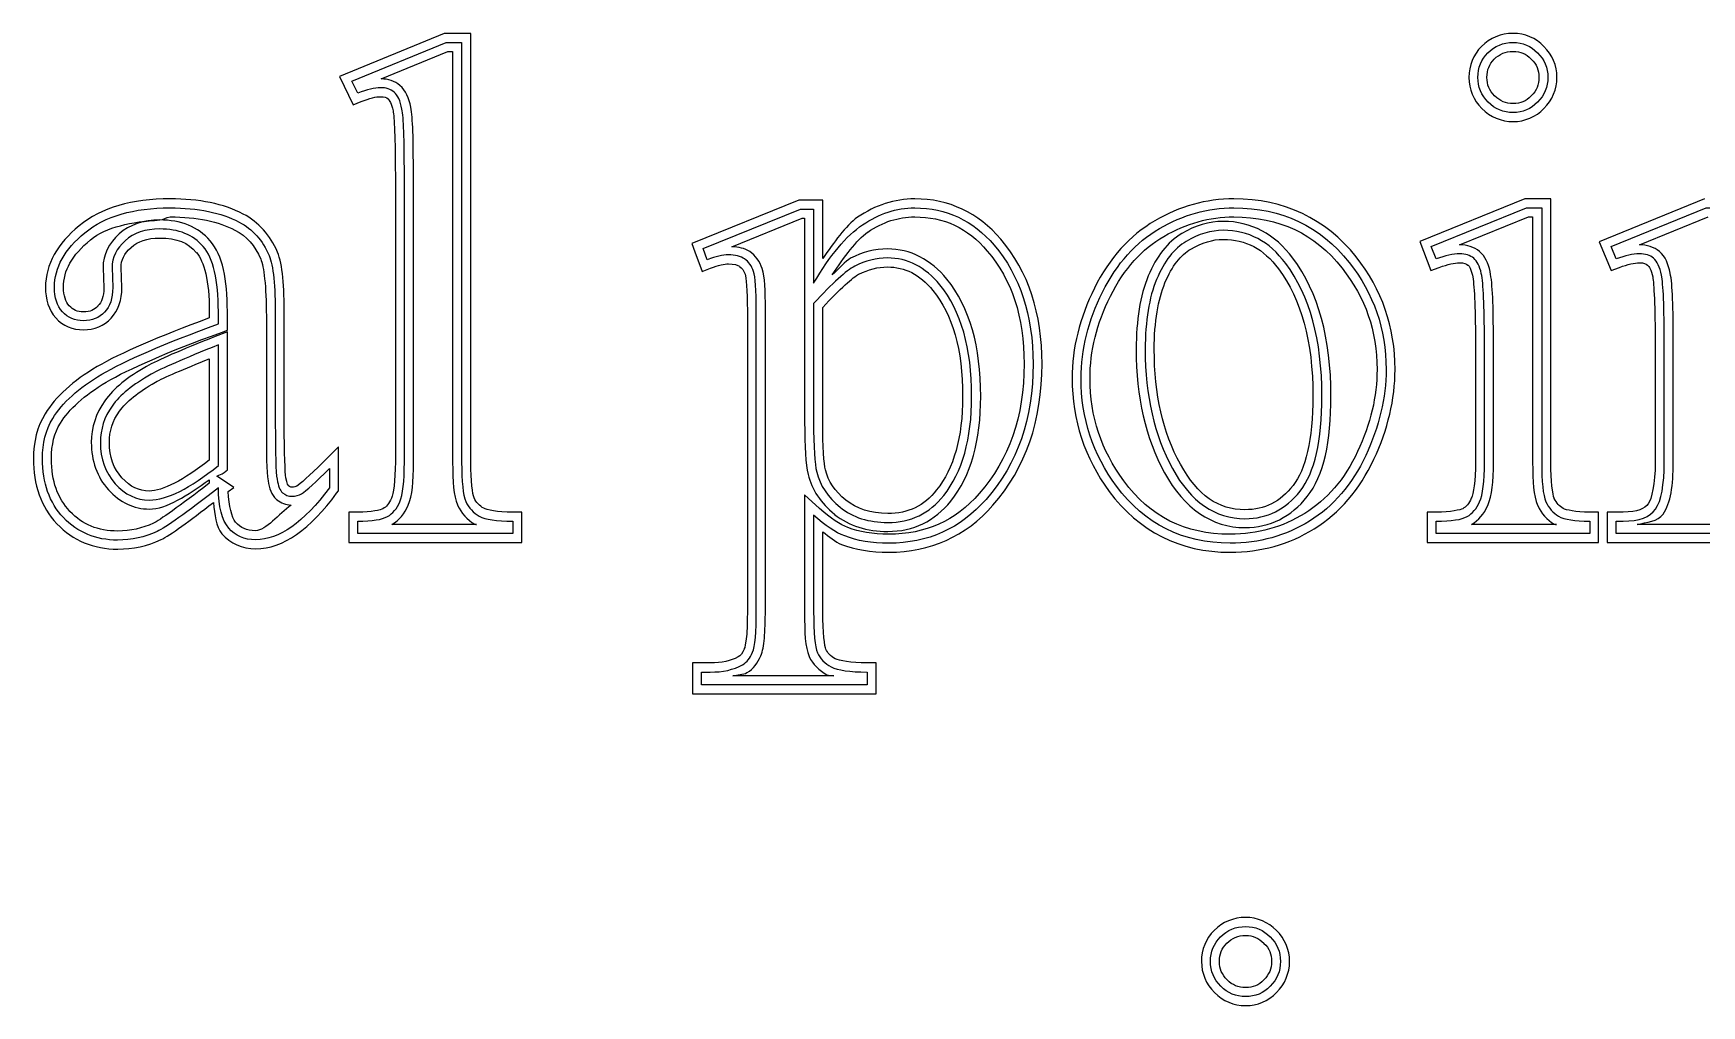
# Model space of a CAD drawing. Extents: x 35 to 204, y 106 to 197.
# Drawn here: x 103.44 to 129.26, y 128.11 to 143.15 of the extents above; entities that cross this region are included whole.
import ezdxf

# ---------------------------------------------------------------- set-up
doc = ezdxf.new("R2010")
doc.units = 0
doc.layers.add('Plast_1', color=7, linetype='CONTINUOUS')

msp = doc.modelspace()

# ---------------------------------------------------------------- linework, layer by layer
at = {"layer": 'Plast_1', "color": 7}
for points in [[(109.80078, 143.14648), (108.17969, 142.48047), (108.39258, 142.04297), (108.51367, 142.09177)], [(110.20908, 136.51753), (110.20908, 143.14643), (110.06846, 143.14643), (109.80078, 143.14648)], [(108.46179, 142.22129), (108.37099, 142.40818), (109.82878, 143.00625), (110.06912, 143.00629)], [(108.82243, 142.44313), (109.85548, 142.86719)], [(109.85548, 142.86719), (109.92968, 142.86719), (109.92968, 136.51758)], [(110.06912, 143.00629), (110.06912, 136.51832)], [(126.33984, 142.86705), (126.33984, 142.86719)], [(126.61914, 142.75), (126.62114, 142.748), (126.62114, 142.746)], [(108.93164, 142.13277), (108.93364, 142.13077), (108.93364, 142.12877)], [(126.62114, 142.18155), (126.61914, 142.17955)], [(109.04304, 140.9608), (109.04304, 136.51744)], [(109.1827, 136.51826), (109.1827, 140.96105)], [(109.32241, 136.51735), (109.32241, 140.96071)], [(105.55679, 140.58788), (105.55664, 140.58789)], [(115.65625, 139.66602), (115.65625, 140.56641), (115.28516, 140.56641), (113.62891, 139.89648), (113.67581, 139.76953), (113.78909, 139.4668), (113.91995, 139.5176)], [(117.08018, 140.58764), (117.08008, 140.58789)], [(126.52148, 140.58789), (124.89453, 139.92773), (125.06836, 139.47852), (125.19727, 139.52732)], [(125.14901, 139.6581), (125.07421, 139.85033), (126.54802, 140.4484), (126.78299, 140.44848)], [(126.92193, 136.51751), (126.92193, 140.58782), (126.78325, 140.58782), (126.52148, 140.58789)], [(126.78299, 140.44848), (126.78299, 136.51832)], [(129.30273, 140.58789), (127.67383, 139.92578), (127.85938, 139.47852), (127.98633, 139.52732)], [(127.93646, 139.65814), (127.85636, 139.85037), (129.33017, 140.44844), (129.55979, 140.44844), (129.55973, 139.41254)], [(105.55676, 140.3085), (105.55664, 140.30859)], [(113.80704, 139.81838), (115.31289, 140.42712), (115.51581, 140.42712), (115.51581, 139.28439)], [(114.24996, 139.84768), (115.3398, 140.28713), (115.3769, 140.28713), (115.3769, 139.1094), (115.3769, 138.96877), (115.3769, 138.7715), (115.3769, 137.1426)], [(125.51188, 139.87676), (126.57618, 140.30859)], [(126.57618, 140.30859), (126.64258, 140.30859), (126.64258, 136.51758)], [(128.29493, 139.87691), (129.35743, 140.30859)], [(116.35147, 140.07029), (116.35147, 140.07229), (116.35347, 140.07229)], [(120.93555, 140.0079), (120.93755, 140.0079)], [(104.95515, 139.83789), (104.95715, 139.83789)], [(105.96301, 139.75977), (105.96501, 139.75977)], [(113.87106, 139.64748), (113.80704, 139.81838)], [(104.51968, 139.52537), (104.51968, 139.52137), (104.53138, 139.21083)], [(104.65981, 139.52468), (104.67051, 139.21497)], [(104.8106, 139.2148), (104.8106, 139.2168), (104.7989, 139.52539)], [(114.36722, 139.5449), (114.36922, 139.5429), (114.37122, 139.5429)], [(116.21286, 139.42192), (116.21486, 139.42192)], [(125.64063, 139.56252), (125.64263, 139.56252), (125.64463, 139.56052)], [(125.98454, 139.4607), (125.98454, 139.4627)], [(128.42187, 139.56252), (128.42387, 139.56252), (128.42587, 139.56052)], [(119.86133, 139.20898), (119.86133, 139.20698)], [(128.50007, 139.38083), (128.50007, 139.37883), (128.50007, 139.37683)], [(103.99622, 138.93343), (103.99622, 138.93543)], [(104.44158, 138.93153), (104.43958, 138.92953)], [(115.51581, 138.96933), (115.51581, 137.14309)], [(115.65622, 137.14262), (115.65622, 138.9102)], [(120.10938, 139.08207), (120.10938, 139.08407)], [(103.78711, 138.74805), (103.78911, 138.74605)], [(106.16423, 138.8457), (106.16423, 138.7461)], [(106.30449, 138.65428), (106.30449, 138.84651)], [(106.35171, 138.52342), (106.44351, 138.55662), (106.44351, 138.84568)], [(107.04684, 138.77148), (107.04684, 137.11133)], [(107.18558, 138.77176), (107.18558, 137.11105)], [(107.32437, 137.11132), (107.32437, 138.77147)], [(114.49042, 138.86321), (114.49042, 134.23821)], [(114.62931, 134.23819), (114.62931, 138.86253)], [(114.76951, 134.23828), (114.76951, 138.86328)], [(106.39261, 136.35541), (106.44341, 136.39841), (106.44341, 136.46481), (106.44341, 138.53317), (106.25396, 138.45897)], [(125.75793, 138.40231), (125.75793, 136.51755)], [(125.89663, 136.51826), (125.89663, 138.40324)], [(126.03534, 136.51734), (126.03534, 138.4021)], [(106.30449, 136.46492), (106.30449, 138.32855)], [(128.53917, 138.33386), (128.53917, 136.51746)], [(128.67869, 136.5183), (128.67869, 138.33387)], [(128.81839, 136.51754), (128.81839, 138.33394)], [(104.42986, 137.99415), (104.42786, 137.99415)], [(106.16406, 138.11523), (106.16406, 136.54688)], [(105.33203, 137.75195), (105.33203, 137.75395)], [(103.85948, 137.11912), (103.86148, 137.11912)], [(108.13495, 136.03517), (108.16425, 136.07227), (108.16425, 136.75391), (107.92597, 136.51563)], [(108.02391, 136.41688), (108.02391, 136.11785)], [(115.69922, 136.39648), (115.69922, 136.39848)], [(104.60357, 136.08788), (104.60557, 136.08788)], [(106.16416, 136.24413), (106.16416, 136.18943)], [(106.4571, 136.06048), (106.543, 136.12688), (106.38284, 136.23431), (106.28128, 136.30071)], [(107.34977, 136.27338), (107.34977, 136.27538)], [(120.31641, 136.22656), (120.31641, 136.22856)], [(107.20305, 135.93945), (107.20705, 135.93745), (107.20905, 135.93545)], [(110.00588, 135.85547), (110.00588, 135.85347), (110.00588, 135.85147)], [(110.26178, 135.96475), (110.26178, 135.96675)], [(115.60934, 135.79883), (115.37691, 136.00977), (115.37691, 134.20703)], [(125.69543, 135.96286), (125.69543, 135.96086), (125.69343, 135.95886)], [(125.94744, 135.84542), (125.94744, 135.84742)], [(126.71878, 135.85156), (126.71878, 135.84756), (126.72078, 135.84556)], [(126.97663, 135.95691), (126.97663, 135.95891)], [(103.80482, 135.56251), (103.80682, 135.56251)], [(108.461, 135.74404), (108.32233, 135.74404), (108.32233, 135.27334), (110.99811, 135.27334), (110.99811, 135.74404), (110.85944, 135.74404)], [(110.85944, 135.60516), (110.85944, 135.41292), (108.46183, 135.41292), (108.46183, 135.60516)], [(110.3009, 135.5525), (108.99035, 135.5525)], [(110.2715, 135.5585), (110.2735, 135.5585), (110.2755, 135.5565)], [(115.51581, 135.69598), (115.51581, 134.20615)], [(115.83975, 135.71096), (115.83975, 135.70896)], [(125.14851, 135.74406), (125.00984, 135.74406), (125.00984, 135.27336), (127.66413, 135.27336), (127.66413, 135.74406), (127.52546, 135.74406)], [(127.52526, 135.60516), (127.52526, 135.41292), (125.14901, 135.41292), (125.14901, 135.60516)], [(127.01189, 135.55245), (125.69744, 135.55245)], [(126.97469, 135.55845), (126.97669, 135.55845)], [(128.04308, 135.74402), (127.79699, 135.74402), (127.79699, 135.27332), (130.49425, 135.27332), (130.49425, 135.74402), (130.35558, 135.74402)], [(130.35541, 135.60518), (130.35541, 135.41294), (127.93644, 135.41294), (127.93644, 135.60518), (128.04324, 135.60518)], [(129.75194, 135.55469), (129.75394, 135.55269), (128.26175, 135.55269)], [(115.65635, 134.20678), (115.65635, 135.43725)], [(116.04688, 135.50586), (116.04488, 135.50586)], [(114.44352, 133.6347), (114.44152, 133.6307), (114.44152, 133.6267)], [(115.44721, 133.51367), (115.44721, 133.51167)], [(113.91618, 133.41191), (113.91418, 133.41191), (113.64075, 133.41191), (113.64075, 132.93535), (116.48254, 132.93535), (116.48254, 133.41191), (116.34387, 133.41191)], [(116.34345, 133.27167), (116.34345, 133.07409), (113.7803, 133.07409), (113.7803, 133.27167), (113.9138, 133.27167)], [(115.82616, 133.21287), (114.26757, 133.21287)], [(114.48437, 133.26167), (114.48637, 133.26367)], [(115.7226, 133.22847), (115.7246, 133.22847)], [(122.48047, 129.07813), (122.48247, 129.07813), (122.48447, 129.07613)], [(122.48251, 128.51168), (122.48051, 128.50968)]]:
    msp.add_lwpolyline(points, dxfattribs=at)
for points in [[(126.33984, 143.14648)], [(126.33977, 143.00629)], [(122.01953, 140.58784)], [(122.0198, 140.44848)], [(117.08003, 140.30861)], [(121.85352, 140.24019)], [(122.01958, 140.30868)], [(121.85352, 139.9609)], [(121.85426, 140.10139)], [(116.65822, 139.5352)], [(115.51585, 138.96933)], [(106.16406, 138.11527)], [(106.30449, 136.46492)], [(106.30446, 136.11785)], [(122.20117, 129.47656)], [(122.20121, 129.19718)], [(122.20135, 129.33617)]]:
    msp.add_lwpolyline(points, close=True, dxfattribs=at)
for points in [[(126.33984, 143.14648), (126.15433, 143.14648), (125.98193, 143.07568), (125.85156, 142.94531)], [(126.81836, 142.94336), (126.69173, 143.07436), (126.52258, 143.14648), (126.33984, 143.14648)], [(125.85156, 142.94531), (125.72452, 142.81827), (125.65625, 142.64842), (125.65625, 142.4668)], [(125.79511, 142.46696), (125.79511, 142.61648), (125.846727, 142.742857), (125.94996, 142.84609)], [(125.94996, 142.84609), (126.05676, 142.95289), (126.186697, 143.00629), (126.33977, 143.00629)], [(126.04883, 142.74791), (126.13203, 142.83111), (126.21921, 142.86705), (126.33984, 142.86705)], [(126.33977, 143.00629), (126.48929, 143.00629), (126.61567, 142.95289), (126.71891, 142.84609)], [(126.33984, 142.86719), (126.45615, 142.86719), (126.53929, 142.83259), (126.61914, 142.75)], [(126.71891, 142.84609), (126.825703, 142.742857), (126.8791, 142.61648), (126.8791, 142.46696)], [(127.01953, 142.4668), (127.01953, 142.648), (126.94723, 142.81708), (126.81836, 142.94336)], [(125.93555, 142.46666), (125.93555, 142.58407), (125.96945, 142.66849), (126.04883, 142.74791)], [(126.62114, 142.746), (126.70374, 142.6662), (126.74028, 142.58301), (126.74028, 142.46671)], [(108.81422, 142.30669), (108.721667, 142.30669), (108.60419, 142.278223), (108.46179, 142.22129)], [(109.02248, 142.23729), (108.96908, 142.283557), (108.89966, 142.30669), (108.81422, 142.30669)], [(109.11344, 142.34157), (109.03424, 142.41017), (108.93008, 142.44147), (108.82243, 142.44313)], [(109.28141, 142.00368), (109.25351, 142.14531), (109.20861, 142.2624), (109.11344, 142.34157)], [(125.65625, 142.4668), (125.65625, 142.28407), (125.72765, 142.11419), (125.85742, 141.98438)], [(125.9553, 142.08249), (125.848507, 142.18929), (125.79511, 142.317447), (125.79511, 142.46696)], [(126.05469, 142.1815), (125.97089, 142.2653), (125.93555, 142.35036), (125.93555, 142.46666)], [(126.74028, 142.46671), (126.74028, 142.35041), (126.70488, 142.26533), (126.62114, 142.18155)], [(126.8791, 142.46696), (126.8791, 142.317447), (126.825703, 142.18929), (126.71891, 142.08249)], [(126.81836, 141.98633), (126.94732, 142.11598), (127.01953, 142.2847), (127.01953, 142.4668)], [(108.51367, 142.09177), (108.6464, 142.14487), (108.7505, 142.16797), (108.81445, 142.16797)], [(108.81445, 142.16797), (108.87475, 142.16797), (108.90605, 142.15497), (108.93164, 142.13277)], [(108.93364, 142.12877), (108.94944, 142.11597), (108.98614, 142.06077), (109.00784, 141.94908)], [(109.1453, 141.97563), (109.120367, 142.10379), (109.079427, 142.19101), (109.02248, 142.23729)], [(109.32241, 140.96071), (109.32241, 141.5146), (109.31441, 141.84023), (109.28141, 142.00368)], [(126.33977, 141.92229), (126.190257, 141.92229), (126.0621, 141.97569), (125.9553, 142.08249)], [(126.33984, 142.06236), (126.22355, 142.06236), (126.13847, 142.09776), (126.05469, 142.1815)], [(126.71891, 142.08249), (126.61567, 141.97569), (126.48929, 141.92229), (126.33977, 141.92229)], [(126.61914, 142.17955), (126.53924, 142.09695), (126.45615, 142.06236), (126.33984, 142.06236)], [(109.00784, 141.94908), (109.02504, 141.86338), (109.04304, 141.51049), (109.04304, 140.9608)], [(109.1827, 140.96105), (109.1827, 141.512843), (109.170233, 141.851037), (109.1453, 141.97563)], [(125.85742, 141.98438), (125.98724, 141.85456), (126.15711, 141.7832), (126.33984, 141.7832)], [(126.33984, 141.7832), (126.52258, 141.7832), (126.69173, 141.8553), (126.81836, 141.98633)], [(105.55664, 140.58789), (104.96956, 140.58789), (104.49553, 140.45426), (104.15039, 140.17188)], [(104.23798, 140.06401), (104.551253, 140.320323), (104.990903, 140.44848), (105.55693, 140.44848)], [(106.6896, 140.35351), (106.38542, 140.5134), (106.00673, 140.58788), (105.55679, 140.58788)], [(105.55693, 140.44848), (105.991243, 140.44848), (106.347237, 140.375503), (106.62491, 140.22955)], [(117.08008, 140.58789), (116.77, 140.58789), (116.47125, 140.49049), (116.19531, 140.30273)], [(116.27407, 140.18683), (116.53039, 140.361263), (116.799167, 140.44848), (117.0804, 140.44848)], [(118.41416, 139.96264), (118.06432, 140.37332), (117.60784, 140.58764), (117.08018, 140.58764)], [(117.0804, 140.44848), (117.571667, 140.44848), (117.981057, 140.256243), (118.30857, 139.87177)], [(122.01953, 140.58789), (121.58986, 140.58789), (121.17908, 140.47249), (120.79688, 140.24805)], [(120.86638, 140.12809), (121.229493, 140.341683), (121.613967, 140.44848), (122.0198, 140.44848)], [(123.91211, 139.69136), (123.44023, 140.28308), (122.79531, 140.58784), (122.01953, 140.58784)], [(122.0198, 140.44848), (122.76026, 140.44848), (123.354767, 140.167247), (123.80332, 139.60478)], [(104.32629, 139.95496), (104.57102, 140.15519), (104.95431, 140.23401), (105.3966, 140.2616)], [(105.39663, 140.2617), (105.1482, 140.2617), (104.93027, 140.1915), (104.76968, 140.0449)], [(105.3966, 140.2616), (105.4629, 140.2656), (105.4857, 140.3085), (105.55676, 140.3085)], [(106.17593, 139.93943), (105.99434, 140.15481), (105.72068, 140.2617), (105.39663, 140.2617)], [(105.55664, 140.30859), (105.97533, 140.30859), (106.30939, 140.23749), (106.56055, 140.10547)], [(106.62491, 140.22955), (106.834943, 140.11919), (106.9898, 139.946533), (107.08948, 139.71158)], [(107.2189, 139.76562), (107.10853, 140.02577), (106.92768, 140.22841), (106.6896, 140.35351)], [(115.51581, 139.28439), (115.768563, 139.715137), (116.021317, 140.01595), (116.27407, 140.18683)], [(116.19531, 140.30273), (116.00703, 140.17544), (115.8327, 139.90779), (115.65625, 139.66602)], [(116.35347, 140.07229), (116.59017, 140.23337), (116.82764, 140.30861), (117.08003, 140.30861)], [(117.08008, 140.30859), (117.53495, 140.30859), (117.89794, 140.13951), (118.20313, 139.78125)], [(120.79688, 140.24805), (120.40758, 140.02287), (120.09525, 139.67312), (119.86133, 139.20898)], [(120.93755, 140.0079), (121.28109, 140.20998), (121.63822, 140.30868), (122.01958, 140.30868)], [(121.85352, 140.24019), (121.63737, 140.24019), (121.4218, 140.17419), (121.21289, 140.05074)], [(122.93164, 139.67184), (122.65851, 140.04028), (122.28508, 140.24019), (121.85352, 140.24019)], [(122.01953, 140.30859), (122.72467, 140.30859), (123.26814, 140.05079), (123.69336, 139.51758)], [(104.15039, 140.17188), (103.81605, 139.89832), (103.62891, 139.57444), (103.62891, 139.2207)], [(103.76807, 139.22031), (103.76807, 139.526463), (103.924707, 139.807697), (104.23798, 140.06401)], [(103.90832, 139.22058), (103.90832, 139.47915), (104.03409, 139.71588), (104.32629, 139.95496)], [(104.76968, 140.0449), (104.61212, 139.90393), (104.51968, 139.72217), (104.51968, 139.52537)], [(104.86272, 139.94119), (104.727447, 139.820157), (104.65981, 139.68132), (104.65981, 139.52468)], [(105.39671, 140.12275), (105.172437, 140.12275), (104.99444, 140.06223), (104.86272, 139.94119)], [(104.95715, 139.83789), (105.05983, 139.93229), (105.19743, 139.98242), (105.3966, 139.98242)], [(105.3966, 139.98242), (105.6635, 139.98242), (105.83844, 139.90752), (105.96301, 139.75977)], [(106.06954, 139.85041), (105.91646, 140.03197), (105.692183, 140.12275), (105.39671, 140.12275)], [(106.44351, 138.84568), (106.44351, 139.34748), (106.37221, 139.71103), (106.17593, 139.93943)], [(106.56055, 140.10547), (106.74254, 140.00987), (106.87195, 139.866), (106.96094, 139.65625)], [(115.8046, 139.41404), (115.99167, 139.68706), (116.17886, 139.95359), (116.35147, 140.07029)], [(119.05088, 138.03491), (119.05088, 138.8144), (118.84043, 139.46471), (118.41416, 139.96264)], [(119.9853, 139.14555), (120.209573, 139.590543), (120.503267, 139.918057), (120.86638, 140.12809)], [(120.10938, 139.08407), (120.32389, 139.50914), (120.59902, 139.81325), (120.93555, 140.0079)], [(121.21289, 140.05074), (120.99053, 139.92068), (120.82053, 139.6962), (120.69531, 139.39644)], [(121.28289, 139.93051), (121.094217, 139.820157), (120.94114, 139.62436), (120.82366, 139.34312)], [(121.85426, 140.10139), (121.66558, 140.10139), (121.475123, 140.04443), (121.28289, 139.93051)], [(121.35352, 139.81051), (121.52853, 139.91422), (121.69291, 139.9609), (121.85352, 139.9609)], [(121.85352, 139.9609), (122.20453, 139.9609), (122.47671, 139.81988), (122.70898, 139.50582)], [(122.82078, 139.58876), (122.568027, 139.930513), (122.245853, 140.10139), (121.85426, 140.10139)], [(104.7989, 139.52539), (104.7989, 139.64187), (104.8422, 139.7368), (104.95515, 139.83789)], [(105.96501, 139.75977), (106.08129, 139.62499), (106.16423, 139.31848), (106.16423, 138.8457)], [(106.30449, 138.84651), (106.30449, 139.334223), (106.226173, 139.668857), (106.06954, 139.85041)], [(107.08948, 139.71158), (107.153547, 139.5585), (107.18558, 139.245227), (107.18558, 138.77176)], [(107.32437, 138.77147), (107.32437, 139.25123), (107.30277, 139.56529), (107.2189, 139.76562)], [(114.19679, 139.72228), (114.111357, 139.72228), (114.00278, 139.697347), (113.87106, 139.64748)], [(114.44777, 139.65818), (114.387237, 139.700913), (114.303577, 139.72228), (114.19679, 139.72228)], [(114.5273, 139.77148), (114.4499, 139.82618), (114.3521, 139.84078), (114.24996, 139.84768)], [(114.71871, 139.50977), (114.68281, 139.61747), (114.61798, 139.71021), (114.5273, 139.77148)], [(116.0878, 139.6699), (116.015, 139.6334), (115.89308, 139.49075), (115.8046, 139.41404)], [(116.65811, 139.81443), (116.46398, 139.81443), (116.27225, 139.76413), (116.0878, 139.6699)], [(116.65859, 139.6742), (116.48771, 139.6742), (116.318613, 139.63148), (116.1513, 139.54604)], [(117.57804, 139.34568), (117.33031, 139.64759), (117.0126, 139.81443), (116.65811, 139.81443)], [(117.47025, 139.25769), (117.242417, 139.535363), (116.971863, 139.6742), (116.65859, 139.6742)], [(118.20313, 139.78125), (118.5814, 139.33937), (118.77344, 138.76508), (118.77344, 138.03516)], [(118.30857, 139.87177), (118.710843, 139.401863), (118.91198, 138.789557), (118.91198, 138.03485)], [(120.95313, 139.28902), (121.06287, 139.55174), (121.19853, 139.71986), (121.35352, 139.81051)], [(123.52148, 137.53902), (123.52148, 138.42765), (123.32877, 139.14232), (122.93164, 139.67184)], [(124.51367, 137.94917), (124.51367, 138.60059), (124.31125, 139.18777), (123.91211, 139.69136)], [(125.51212, 139.7382), (125.41244, 139.7382), (125.291403, 139.7115), (125.14901, 139.6581)], [(125.82047, 139.77325), (125.73707, 139.84475), (125.62703, 139.87676), (125.51188, 139.87676)], [(125.73106, 139.6688), (125.67766, 139.715067), (125.60468, 139.7382), (125.51212, 139.7382)], [(125.84853, 139.43384), (125.823597, 139.54776), (125.78444, 139.62608), (125.73106, 139.6688)], [(125.98454, 139.4627), (125.95634, 139.59177), (125.91054, 139.6994), (125.82047, 139.77325)], [(128.29423, 139.73824), (128.194557, 139.73824), (128.0753, 139.71154), (127.93646, 139.65814)], [(128.51317, 139.66884), (128.45977, 139.715107), (128.38679, 139.73824), (128.29423, 139.73824)], [(128.60353, 139.7734), (128.52013, 139.8449), (128.41008, 139.87691), (128.29493, 139.87691)], [(128.63599, 139.40718), (128.611057, 139.53534), (128.570117, 139.62256), (128.51317, 139.66884)], [(128.77149, 139.43746), (128.74359, 139.57821), (128.69829, 139.6946), (128.60353, 139.7734)], [(106.96094, 139.65625), (107.00514, 139.54975), (107.04684, 139.23764), (107.04684, 138.77148)], [(113.91995, 139.5176), (114.04233, 139.5639), (114.139, 139.582), (114.1973, 139.582)], [(114.1973, 139.582), (114.2855, 139.582), (114.33826, 139.5653), (114.36722, 139.5449)], [(114.37122, 139.5429), (114.40752, 139.5187), (114.43442, 139.4841), (114.45522, 139.42181)], [(114.58661, 139.46594), (114.558143, 139.55138), (114.511863, 139.61546), (114.44777, 139.65818)], [(114.45522, 139.42181), (114.46732, 139.38541), (114.49042, 139.17587), (114.49042, 138.86321)], [(114.62931, 138.86253), (114.62931, 139.179363), (114.615077, 139.3805), (114.58661, 139.46594)], [(114.76951, 138.86328), (114.76951, 139.18429), (114.76351, 139.37527), (114.71871, 139.50977)], [(116.1513, 139.54604), (116.02314, 139.481973), (115.811323, 139.289737), (115.51585, 138.96933)], [(115.65622, 138.9102), (115.9208, 139.19133), (116.13482, 139.3829), (116.21286, 139.42192)], [(116.21486, 139.42192), (116.36505, 139.49862), (116.51059, 139.5352), (116.65822, 139.5352)], [(116.6582, 139.53516), (116.92967, 139.53516), (117.15377, 139.42219), (117.36133, 139.16992)], [(122.70898, 139.50582), (123.05944, 139.03855), (123.24219, 138.38763), (123.24219, 137.53902)], [(123.38147, 137.53824), (123.38147, 138.40686), (123.194573, 139.090367), (122.82078, 139.58876)], [(123.69336, 139.51758), (124.05605, 139.05998), (124.23438, 138.54377), (124.23438, 137.94922)], [(123.80332, 139.60478), (124.184233, 139.124187), (124.37469, 138.572397), (124.37469, 137.94941)], [(125.19727, 139.52732), (125.32964, 139.57692), (125.43695, 139.59962), (125.51172, 139.59962)], [(125.51172, 139.59962), (125.58102, 139.59962), (125.61737, 139.58262), (125.64063, 139.56252)], [(125.64463, 139.56052), (125.65883, 139.54912), (125.68973, 139.50042), (125.71103, 139.40622)], [(125.89663, 138.40324), (125.89663, 138.933673), (125.880597, 139.277207), (125.84853, 139.43384)], [(126.03534, 138.4021), (126.03534, 138.93535), (126.02284, 139.27375), (125.98454, 139.4607)], [(127.98633, 139.52732), (128.11473, 139.57672), (128.22016, 139.59962), (128.29492, 139.59962)], [(128.29492, 139.59962), (128.36422, 139.59962), (128.39862, 139.58262), (128.42187, 139.56252)], [(128.42587, 139.56052), (128.44167, 139.54772), (128.47837, 139.49252), (128.50007, 139.38083)], [(128.81839, 138.33394), (128.81839, 138.92358), (128.80939, 139.26526), (128.77149, 139.43746)], [(103.62891, 139.2207), (103.62891, 139.03674), (103.67881, 138.87052), (103.78711, 138.74805)], [(103.89088, 138.84117), (103.809007, 138.93373), (103.76807, 139.06011), (103.76807, 139.22031)], [(103.99622, 138.93543), (103.94142, 138.99803), (103.90832, 139.085), (103.90832, 139.22058)], [(104.53138, 139.21083), (104.53055, 139.07442), (104.49668, 138.98896), (104.44158, 138.93153)], [(104.67051, 139.21497), (104.67051, 139.05121), (104.62779, 138.924833), (104.54235, 138.83584)], [(104.64458, 138.74215), (104.75757, 138.86176), (104.8106, 139.0284), (104.8106, 139.2148)], [(117.36133, 139.16992), (117.66213, 138.80046), (117.82227, 138.26042), (117.82227, 137.5332)], [(117.96152, 137.5329), (117.96152, 138.280487), (117.797763, 138.855417), (117.47025, 139.25769)], [(118.10147, 137.53318), (118.10147, 138.30114), (117.93226, 138.9106), (117.57804, 139.34568)], [(119.86133, 139.20698), (119.63216, 138.74864), (119.51563, 138.28192), (119.51563, 137.8105)], [(120.69531, 139.39644), (120.56783, 139.09126), (120.50781, 138.71353), (120.50781, 138.25973)], [(120.82366, 139.34312), (120.70618, 139.061887), (120.64744, 138.700557), (120.64744, 138.25913)], [(120.78711, 138.25973), (120.78711, 138.68878), (120.84561, 139.03174), (120.95313, 139.28902)], [(125.71103, 139.40622), (125.73693, 139.2799), (125.75793, 138.92994), (125.75793, 138.40231)], [(128.50007, 139.37683), (128.51877, 139.29273), (128.53917, 138.919), (128.53917, 138.33386)], [(128.67869, 138.33387), (128.67869, 138.921257), (128.664457, 139.279027), (128.63599, 139.40718)], [(104.21693, 138.84163), (104.11893, 138.84163), (104.05682, 138.86863), (103.99622, 138.93343)], [(104.43958, 138.92953), (104.38358, 138.86873), (104.32161, 138.84163), (104.21693, 138.84163)], [(119.65422, 137.81058), (119.65422, 138.259127), (119.76458, 138.704117), (119.9853, 139.14555)], [(119.79297, 137.81059), (119.79297, 138.23564), (119.89773, 138.65816), (120.10938, 139.08207)], [(103.78911, 138.74605), (103.89879, 138.62725), (104.05245, 138.56246), (104.21685, 138.56246)], [(104.21662, 138.70234), (104.0849, 138.70234), (103.97632, 138.748617), (103.89088, 138.84117)], [(104.54235, 138.83584), (104.46047, 138.74684), (104.351893, 138.70234), (104.21662, 138.70234)], [(104.21685, 138.56246), (104.38271, 138.56246), (104.53678, 138.62496), (104.64458, 138.74215)], [(106.16423, 138.7461), (105.38534, 138.45848), (104.78942, 138.20566), (104.42986, 137.99415)], [(104.49961, 137.87465), (104.862723, 138.08825), (105.46435, 138.348127), (106.30449, 138.65428)], [(104.57046, 137.75389), (104.91815, 137.95841), (105.5153, 138.21862), (106.35171, 138.52342)], [(106.25396, 138.45897), (105.71455, 138.24464), (105.36796, 138.09527), (105.19341, 137.99608)], [(106.30449, 138.32855), (105.766943, 138.11495), (105.419853, 137.96365), (105.26322, 137.87465)], [(120.50781, 138.25973), (120.50781, 137.52937), (120.65314, 136.88942), (120.94727, 136.34957)], [(120.64744, 138.25913), (120.64744, 137.547143), (120.788057, 136.933053), (121.06929, 136.41686)], [(121.19141, 136.48434), (120.92306, 136.97687), (120.78711, 137.56611), (120.78711, 138.25973)], [(104.42786, 137.99415), (104.05604, 137.77327), (103.78599, 137.53316), (103.62318, 137.26368)], [(103.74135, 137.19115), (103.887303, 137.433223), (104.140057, 137.661057), (104.49961, 137.87465)], [(105.19341, 137.99608), (104.90156, 137.83335), (104.68554, 137.66054), (104.54693, 137.46483)], [(105.26322, 137.87465), (104.98198, 137.718017), (104.780843, 137.55426), (104.65981, 137.38338)], [(105.33203, 137.75395), (105.44477, 137.81805), (105.78608, 137.96069), (106.16406, 138.11527)], [(118.77344, 138.03516), (118.77344, 137.21814), (118.54098, 136.5585), (118.08008, 136.0332)], [(118.91198, 138.03485), (118.91198, 137.19115), (118.669903, 136.493403), (118.18575, 135.94161)], [(118.29112, 135.84936), (118.79852, 136.42765), (119.05088, 137.16452), (119.05088, 138.03491)], [(124.23438, 137.94922), (124.23437, 137.53366), (124.13628, 137.11245), (123.93359, 136.67969)], [(124.37469, 137.94941), (124.37469, 137.511543), (124.26967, 137.068333), (124.05963, 136.61978)], [(124.18555, 136.5605), (124.40298, 137.02484), (124.51367, 137.489), (124.51367, 137.94917)], [(103.86148, 137.11912), (103.99064, 137.33335), (104.22368, 137.54788), (104.57046, 137.75389)], [(104.77344, 137.30273), (104.87663, 137.44843), (105.0622, 137.60167), (105.33203, 137.75195)], [(119.51563, 137.8105), (119.51562, 137.16759), (119.70941, 136.57914), (120.0918, 136.06245)], [(120.20423, 136.14453), (119.837557, 136.639357), (119.65422, 137.194707), (119.65422, 137.81058)], [(120.31641, 136.22856), (119.96622, 136.70114), (119.79297, 137.2224), (119.79297, 137.81059)], [(104.54693, 137.46483), (104.41083, 137.27271), (104.33794, 137.05291), (104.33794, 136.82226)], [(104.65981, 137.38338), (104.53877, 137.212507), (104.47825, 137.025613), (104.47825, 136.8227)], [(117.82227, 137.5332), (117.82227, 136.89498), (117.68273, 136.41884), (117.41992, 136.08789)], [(117.52899, 136.00035), (117.817343, 136.363463), (117.96152, 136.874313), (117.96152, 137.5329)], [(117.63858, 135.91404), (117.95248, 136.30932), (118.10147, 136.85424), (118.10147, 137.53318)], [(123.24219, 137.53902), (123.24219, 136.85986), (123.12574, 136.39772), (122.93555, 136.15621)], [(123.04505, 136.06977), (123.26933, 136.354563), (123.38147, 136.844053), (123.38147, 137.53824)], [(123.1543, 135.98434), (123.41266, 136.31241), (123.52148, 136.82981), (123.52148, 137.53902)], [(103.62318, 137.26368), (103.50159, 137.06509), (103.44154, 136.83161), (103.44154, 136.57228)], [(103.58115, 136.57172), (103.58115, 136.810233), (103.63455, 137.01671), (103.74135, 137.19115)], [(103.7208, 136.57225), (103.7208, 136.78994), (103.7675, 136.96883), (103.85948, 137.11912)], [(104.61719, 136.82227), (104.61719, 136.99744), (104.66749, 137.15311), (104.77344, 137.30273)], [(107.04684, 137.11133), (107.04684, 136.6432), (107.05084, 136.36779), (107.07414, 136.22852)], [(107.18558, 137.11105), (107.18558, 136.644697), (107.19448, 136.358123), (107.21228, 136.25133)], [(107.34977, 136.27538), (107.33737, 136.35058), (107.32437, 136.64782), (107.32437, 137.11132)], [(115.3769, 137.1426), (115.3769, 136.74367), (115.3887, 136.48722), (115.4296, 136.32815)], [(115.51581, 137.14309), (115.51581, 136.747937), (115.531843, 136.48806), (115.56391, 136.36346)], [(115.69922, 136.39848), (115.67602, 136.48858), (115.65622, 136.75124), (115.65622, 137.14262)], [(103.44154, 136.57228), (103.44154, 136.16816), (103.56177, 135.8215), (103.80482, 135.56251)], [(103.90688, 135.6586), (103.689727, 135.889993), (103.58115, 136.194367), (103.58115, 136.57172)], [(104.00791, 135.75584), (103.81746, 135.95946), (103.7208, 136.2224), (103.7208, 136.57225)], [(104.33794, 136.82226), (104.33794, 136.53817), (104.42734, 136.28457), (104.60357, 136.08788)], [(104.47825, 136.8227), (104.47825, 136.56638), (104.55479, 136.352783), (104.70787, 136.18191)], [(104.8125, 136.27539), (104.68255, 136.42044), (104.61719, 136.59372), (104.61719, 136.82227)], [(123.93359, 136.67969), (123.73306, 136.25143), (123.46069, 135.9372), (123.11523, 135.72461)], [(124.05963, 136.61978), (123.849597, 136.171227), (123.559463, 135.833033), (123.18923, 135.6052)], [(106.16406, 136.54688), (105.76598, 136.23776), (105.43441, 136.07031), (105.23633, 136.07031)], [(105.23652, 135.93093), (105.507073, 135.93093), (105.863063, 136.108927), (106.30449, 136.46492)], [(106.28128, 136.30071), (106.32338, 136.33281), (106.34898, 136.32021), (106.39261, 136.35541)], [(107.92597, 136.51563), (107.71457, 136.30421), (107.56139, 136.17348), (107.51777, 136.14648)], [(107.59138, 136.02707), (107.66614, 136.073337), (107.810317, 136.203273), (108.02391, 136.41688)], [(109.04304, 136.51744), (109.04304, 136.22195), (109.01164, 136.02155), (108.98444, 135.95884)], [(109.1133, 135.90417), (109.159567, 136.01097), (109.1827, 136.215667), (109.1827, 136.51826)], [(109.24231, 135.84938), (109.30771, 136.00027), (109.32241, 136.20765), (109.32241, 136.51735)], [(109.92968, 136.51758), (109.92968, 136.20493), (109.94278, 136.00269), (110.00588, 135.85547)], [(110.06912, 136.51832), (110.06912, 136.212167), (110.090487, 136.00925), (110.13322, 135.90957)], [(110.26178, 135.96675), (110.23948, 136.01975), (110.20908, 136.21891), (110.20908, 136.51753)], [(115.4296, 136.32815), (115.4876, 136.09081), (115.62963, 135.8822), (115.83975, 135.71096)], [(115.56391, 136.36346), (115.613777, 136.156987), (115.734813, 135.975433), (115.92702, 135.8188)], [(116.01563, 135.92773), (115.84211, 136.06914), (115.74137, 136.22194), (115.69922, 136.39648)], [(120.94727, 136.34957), (121.2475, 135.8054), (121.67675, 135.50387), (122.19141, 135.50387)], [(121.06929, 136.41686), (121.35409, 135.900673), (121.727883, 135.64258), (122.19067, 135.64258)], [(122.19141, 135.78121), (121.78049, 135.78121), (121.46077, 135.99613), (121.19141, 136.48434)], [(123.26172, 135.48628), (123.65672, 135.72936), (123.96601, 136.09165), (124.18555, 136.5605)], [(125.75793, 136.51755), (125.75793, 136.22262), (125.72393, 136.0239), (125.69543, 135.96286)], [(125.82183, 135.90417), (125.871697, 136.01097), (125.89663, 136.215667), (125.89663, 136.51826)], [(125.94744, 135.84742), (126.01814, 135.99987), (126.03534, 136.20797), (126.03534, 136.51734)], [(126.64258, 136.51758), (126.64258, 136.20493), (126.65738, 135.99983), (126.71878, 135.85156)], [(126.78299, 136.51832), (126.78299, 136.212167), (126.804357, 136.00747), (126.84709, 135.90423)], [(126.97663, 135.95891), (126.95253, 136.01791), (126.92193, 136.21888), (126.92193, 136.51751)], [(128.53917, 136.51746), (128.53917, 136.17309), (128.48427, 135.94942), (128.4298, 135.87097)], [(128.54519, 135.79208), (128.63419, 135.920233), (128.67869, 136.162307), (128.67869, 136.5183)], [(128.66019, 135.71285), (128.78371, 135.89071), (128.81839, 136.14992), (128.81839, 136.51754)], [(104.60557, 136.08788), (104.779, 135.89831), (104.99804, 135.79101), (105.23643, 135.79101)], [(104.70787, 136.18191), (104.860943, 136.01459), (105.03716, 135.93093), (105.23652, 135.93093)], [(105.23633, 136.07031), (105.07659, 136.07031), (104.94472, 136.13151), (104.8125, 136.27539)], [(105.23643, 135.79101), (105.50263, 135.79101), (105.82556, 136.00474), (106.16416, 136.24413)], [(106.16416, 136.18943), (105.71395, 135.84435), (105.38422, 135.61193), (105.30088, 135.57225)], [(106.30449, 136.11783), (105.802543, 135.729797), (105.48749, 135.50552), (105.35933, 135.445)], [(106.46466, 135.49842), (106.36142, 135.61946), (106.30802, 135.825937), (106.30446, 136.11785)], [(106.57038, 135.58977), (106.51008, 135.66047), (106.46994, 135.83493), (106.4571, 136.06048)], [(108.02391, 136.11785), (107.625197, 135.583863), (107.244283, 135.31687), (106.88117, 135.31687)], [(107.07414, 136.22852), (107.09444, 136.11105), (107.12204, 136.01314), (107.20305, 135.93945)], [(107.21228, 136.25133), (107.23008, 136.14809), (107.258547, 136.07867), (107.29768, 136.04307)], [(107.39077, 136.14838), (107.39277, 136.14738), (107.36507, 136.18808), (107.34977, 136.27338)], [(107.44157, 136.12888), (107.42087, 136.12888), (107.40887, 136.13388), (107.39077, 136.14838)], [(107.51777, 136.14648), (107.49887, 136.13618), (107.47627, 136.12888), (107.44157, 136.12888)], [(117.41992, 136.08789), (117.22193, 135.83882), (116.98378, 135.72266), (116.66406, 135.72266)], [(120.0918, 136.06245), (120.54853, 135.44474), (121.18697, 135.123), (121.96094, 135.123)], [(121.96106, 135.26345), (121.224153, 135.26345), (120.638543, 135.557143), (120.20423, 136.14453)], [(121.96094, 135.40234), (121.2611, 135.40234), (120.7283, 135.6695), (120.31641, 136.22656)], [(122.19067, 135.64258), (122.535983, 135.64258), (122.820777, 135.784977), (123.04505, 136.06977)], [(122.93555, 136.15621), (122.7328, 135.89876), (122.49837, 135.78121), (122.19141, 135.78121)], [(105.41815, 135.31837), (105.55829, 135.38457), (105.86408, 135.6141), (106.22674, 135.89064)], [(106.22674, 135.89064), (106.25264, 135.71135), (106.26494, 135.51911), (106.35956, 135.40821)], [(107.42976, 135.85345), (107.24442, 135.71508), (107.03785, 135.45696), (106.88093, 135.45696)], [(106.88104, 135.17774), (107.31253, 135.17774), (107.72409, 135.48491), (108.13495, 136.03517)], [(107.20905, 135.93545), (107.27055, 135.88425), (107.34961, 135.85645), (107.42976, 135.85345)], [(107.29768, 136.04307), (107.340413, 136.00747), (107.388473, 135.98967), (107.44186, 135.98967)], [(107.44186, 135.98967), (107.498793, 135.98967), (107.548633, 136.002137), (107.59138, 136.02707)], [(108.85162, 135.79674), (108.81722, 135.77734), (108.67568, 135.74404), (108.461, 135.74404)], [(108.98444, 135.95884), (108.94714, 135.87284), (108.90324, 135.82592), (108.85162, 135.79674)], [(108.92106, 135.67456), (109.00294, 135.720827), (109.06702, 135.797363), (109.1133, 135.90417)], [(108.99035, 135.5525), (109.10246, 135.6159), (109.18702, 135.72178), (109.24231, 135.84938)], [(110.00588, 135.85147), (110.06308, 135.7282), (110.15511, 135.62565), (110.2715, 135.5585)], [(110.13322, 135.90957), (110.179487, 135.809897), (110.248903, 135.73336), (110.34147, 135.67996)], [(110.41022, 135.80264), (110.34412, 135.84134), (110.29644, 135.89184), (110.26178, 135.96475)], [(110.85944, 135.74404), (110.61689, 135.74404), (110.45689, 135.77794), (110.41022, 135.80264)], [(116.04488, 135.50586), (115.92753, 135.54986), (115.77931, 135.64585), (115.60934, 135.79883)], [(115.92702, 135.8188), (116.122813, 135.66216), (116.36845, 135.58384), (116.66393, 135.58384)], [(116.66406, 135.72266), (116.39397, 135.72266), (116.18445, 135.79316), (116.01563, 135.92773)], [(116.66393, 135.58384), (117.019917, 135.58384), (117.30827, 135.722677), (117.52899, 136.00035)], [(116.66397, 135.44529), (117.05623, 135.44529), (117.39513, 135.60777), (117.63858, 135.91404)], [(118.08008, 136.0332), (117.70478, 135.60836), (117.24948, 135.40234), (116.67969, 135.40234)], [(116.67979, 135.1228), (117.31972, 135.1228), (117.86925, 135.37099), (118.29112, 135.84936)], [(118.18575, 135.94161), (117.787043, 135.489503), (117.285093, 135.26345), (116.6799, 135.26345)], [(122.19141, 135.50387), (122.57507, 135.50387), (122.90849, 135.6722), (123.1543, 135.98434)], [(125.56062, 135.79676), (125.52922, 135.77906), (125.378, 135.74406), (125.14851, 135.74406)], [(125.69343, 135.95886), (125.65613, 135.87286), (125.61223, 135.82594), (125.56062, 135.79676)], [(125.6296, 135.67456), (125.71148, 135.720827), (125.775557, 135.797363), (125.82183, 135.90417)], [(125.69744, 135.55245), (125.80832, 135.61515), (125.89213, 135.71971), (125.94744, 135.84542)], [(126.72078, 135.84556), (126.77708, 135.72419), (126.86374, 135.62316), (126.97469, 135.55845)], [(126.84709, 135.90423), (126.893357, 135.804557), (126.959217, 135.7298), (127.04467, 135.67996)], [(127.1153, 135.80066), (127.0573, 135.83446), (127.01223, 135.88326), (126.97663, 135.95691)], [(127.52546, 135.74406), (127.30512, 135.74406), (127.16008, 135.77606), (127.1153, 135.80066)], [(128.4298, 135.87097), (128.3801, 135.79857), (128.26902, 135.74402), (128.04308, 135.74402)], [(103.80682, 135.56251), (104.0521, 135.30537), (104.37627, 135.17189), (104.74627, 135.17189)], [(104.74525, 135.31151), (104.407057, 135.31151), (104.1276, 135.427207), (103.90688, 135.6586)], [(104.74619, 135.45115), (104.43982, 135.45115), (104.20407, 135.55025), (104.00791, 135.75584)], [(105.30088, 135.57225), (105.12682, 135.49165), (104.94429, 135.45115), (104.74619, 135.45115)], [(106.88093, 135.45696), (106.73876, 135.45696), (106.64845, 135.49826), (106.57038, 135.58977)], [(108.46183, 135.60516), (108.686103, 135.60516), (108.83918, 135.628293), (108.92106, 135.67456)], [(110.2755, 135.5565), (110.2815, 135.5535), (110.2947, 135.55564), (110.3009, 135.5525)], [(110.34147, 135.67996), (110.43403, 135.630093), (110.606687, 135.60516), (110.85944, 135.60516)], [(115.9964, 135.37558), (115.854, 135.42898), (115.693803, 135.53578), (115.51581, 135.69598)], [(115.83975, 135.70896), (116.06228, 135.53094), (116.34384, 135.44529), (116.66397, 135.44529)], [(123.11523, 135.72461), (122.77039, 135.51034), (122.38961, 135.40234), (121.96094, 135.40234)], [(123.18923, 135.6052), (122.822557, 135.377367), (122.413167, 135.26345), (121.96106, 135.26345)], [(125.14901, 135.60516), (125.387523, 135.60516), (125.54772, 135.628293), (125.6296, 135.67456)], [(126.97669, 135.55845), (126.98569, 135.55345), (127.00289, 135.55645), (127.01189, 135.55245)], [(127.04467, 135.67996), (127.13367, 135.630093), (127.293867, 135.60516), (127.52526, 135.60516)], [(128.04324, 135.60518), (128.292433, 135.60518), (128.45975, 135.66748), (128.54519, 135.79208)], [(128.26175, 135.55269), (128.41086, 135.58789), (128.58193, 135.59869), (128.66019, 135.71285)], [(105.35933, 135.445), (105.167097, 135.356007), (104.962403, 135.31151), (104.74525, 135.31151)], [(104.74627, 135.17189), (104.98248, 135.17189), (105.20774, 135.22099), (105.41815, 135.31837)], [(106.35956, 135.40821), (106.48797, 135.25767), (106.67434, 135.17774), (106.88104, 135.17774)], [(106.88117, 135.31687), (106.706737, 135.31687), (106.5679, 135.377387), (106.46466, 135.49842)], [(115.65635, 135.43725), (115.75275, 135.37025), (115.85325, 135.28066), (115.94541, 135.24584)], [(116.6799, 135.26345), (116.416467, 135.26345), (116.188633, 135.300827), (115.9964, 135.37558)], [(116.67969, 135.40234), (116.42945, 135.40234), (116.21905, 135.43894), (116.04688, 135.50586)], [(121.96094, 135.123), (122.43582, 135.123), (122.87362, 135.24555), (123.26172, 135.48628)], [(115.94541, 135.24584), (116.15771, 135.16334), (116.40316, 135.1228), (116.67979, 135.1228)], [(114.49042, 134.23821), (114.49042, 134.06277), (114.48642, 133.92208), (114.47672, 133.81829)], [(114.57061, 133.57604), (114.609743, 133.66148), (114.62931, 133.882197), (114.62931, 134.23819)], [(114.75391, 133.79297), (114.76431, 133.9099), (114.76951, 134.05773), (114.76951, 134.23828)], [(115.37691, 134.20703), (115.37691, 133.86696), (115.38191, 133.66164), (115.44721, 133.51367)], [(115.51581, 134.20615), (115.51581, 133.871517), (115.535377, 133.6597), (115.57451, 133.5707)], [(115.70325, 133.6267), (115.69005, 133.6567), (115.65635, 133.87759), (115.65635, 134.20678)], [(114.47672, 133.81829), (114.46772, 133.7145), (114.44782, 133.64407), (114.44352, 133.6347)], [(114.69731, 133.52148), (114.73101, 133.59668), (114.74371, 133.67763), (114.75391, 133.79297)], [(114.34782, 133.50561), (114.23414, 133.44171), (114.09287, 133.40881), (113.91618, 133.41191)], [(114.44152, 133.6267), (114.41512, 133.5606), (114.38402, 133.5272), (114.34782, 133.50561)], [(114.41575, 133.3838), (114.48339, 133.422933), (114.53501, 133.487013), (114.57061, 133.57604)], [(114.48637, 133.26367), (114.58367, 133.31997), (114.65292, 133.41191), (114.69731, 133.52148)], [(115.44721, 133.51167), (115.50301, 133.39091), (115.60067, 133.29379), (115.7226, 133.22847)], [(115.57451, 133.5707), (115.617243, 133.47814), (115.68844, 133.405163), (115.7881, 133.35177)], [(115.85168, 133.47631), (115.77708, 133.51691), (115.7326, 133.56441), (115.70325, 133.6267)], [(116.34387, 133.41191), (116.08618, 133.41191), (115.91134, 133.44551), (115.85168, 133.47631)], [(113.9138, 133.27167), (114.109593, 133.268337), (114.27691, 133.305713), (114.41575, 133.3838)], [(114.26757, 133.21287), (114.33777, 133.23357), (114.42224, 133.22677), (114.48437, 133.26167)], [(115.7246, 133.22847), (115.7487, 133.21597), (115.7993, 133.22247), (115.82616, 133.21287)], [(115.7881, 133.35177), (115.89134, 133.29837), (116.076457, 133.27167), (116.34345, 133.27167)], [(122.20117, 129.47656), (122.01566, 129.47656), (121.84325, 129.40576), (121.71289, 129.27539)], [(122.67773, 129.27539), (122.55145, 129.40431), (122.38238, 129.47656), (122.20117, 129.47656)], [(121.71289, 129.27539), (121.58585, 129.14834), (121.51758, 128.97849), (121.51758, 128.79688)], [(121.65669, 128.79684), (121.65669, 128.946353), (121.708307, 129.07273), (121.81154, 129.17597)], [(121.81154, 129.17597), (121.91834, 129.28277), (122.048277, 129.33617), (122.20135, 129.33617)], [(121.9102, 129.07804), (121.9934, 129.16124), (122.08058, 129.19718), (122.20121, 129.19718)], [(122.20117, 129.19727), (122.31748, 129.19727), (122.40062, 129.16077), (122.48047, 129.07813)], [(122.20135, 129.33617), (122.35087, 129.33617), (122.47725, 129.28277), (122.58049, 129.17597)], [(122.58049, 129.17597), (122.687283, 129.07273), (122.74068, 128.946353), (122.74068, 128.79684)], [(122.88086, 128.79688), (122.88086, 128.9796), (122.80876, 129.14876), (122.67773, 129.27539)], [(121.79692, 128.79679), (121.79692, 128.91419), (121.83082, 128.9986), (121.9102, 129.07804)], [(122.48447, 129.07613), (122.56707, 128.99633), (122.60165, 128.91313), (122.60165, 128.79684)], [(121.51758, 128.79688), (121.51758, 128.61414), (121.58898, 128.44427), (121.71875, 128.31445)], [(121.81688, 128.41236), (121.710087, 128.51916), (121.65669, 128.64732), (121.65669, 128.79684)], [(121.91606, 128.51163), (121.83226, 128.59543), (121.79692, 128.68048), (121.79692, 128.79679)], [(122.60165, 128.79684), (122.60165, 128.68053), (122.56625, 128.59546), (122.48251, 128.51168)], [(122.74068, 128.79684), (122.74068, 128.64732), (122.687283, 128.51916), (122.58049, 128.41236)], [(122.67969, 128.31445), (122.8095, 128.44427), (122.88086, 128.61414), (122.88086, 128.79688)], [(121.71875, 128.31445), (121.84857, 128.18465), (122.01845, 128.11328), (122.20117, 128.11328)], [(122.20135, 128.25217), (122.051837, 128.25217), (121.92368, 128.305567), (121.81688, 128.41236)], [(122.20121, 128.39249), (122.08491, 128.39249), (121.99984, 128.42789), (121.91606, 128.51163)], [(122.20117, 128.11328), (122.38327, 128.11328), (122.5532, 128.18428), (122.67969, 128.31445)], [(122.48051, 128.50968), (122.40071, 128.42708), (122.31752, 128.39249), (122.20121, 128.39249)], [(122.58049, 128.41236), (122.47725, 128.305567), (122.35087, 128.25217), (122.20135, 128.25217)]]:
    msp.add_open_spline(points, degree=3, dxfattribs=at)

doc.saveas('drawing.dxf')
